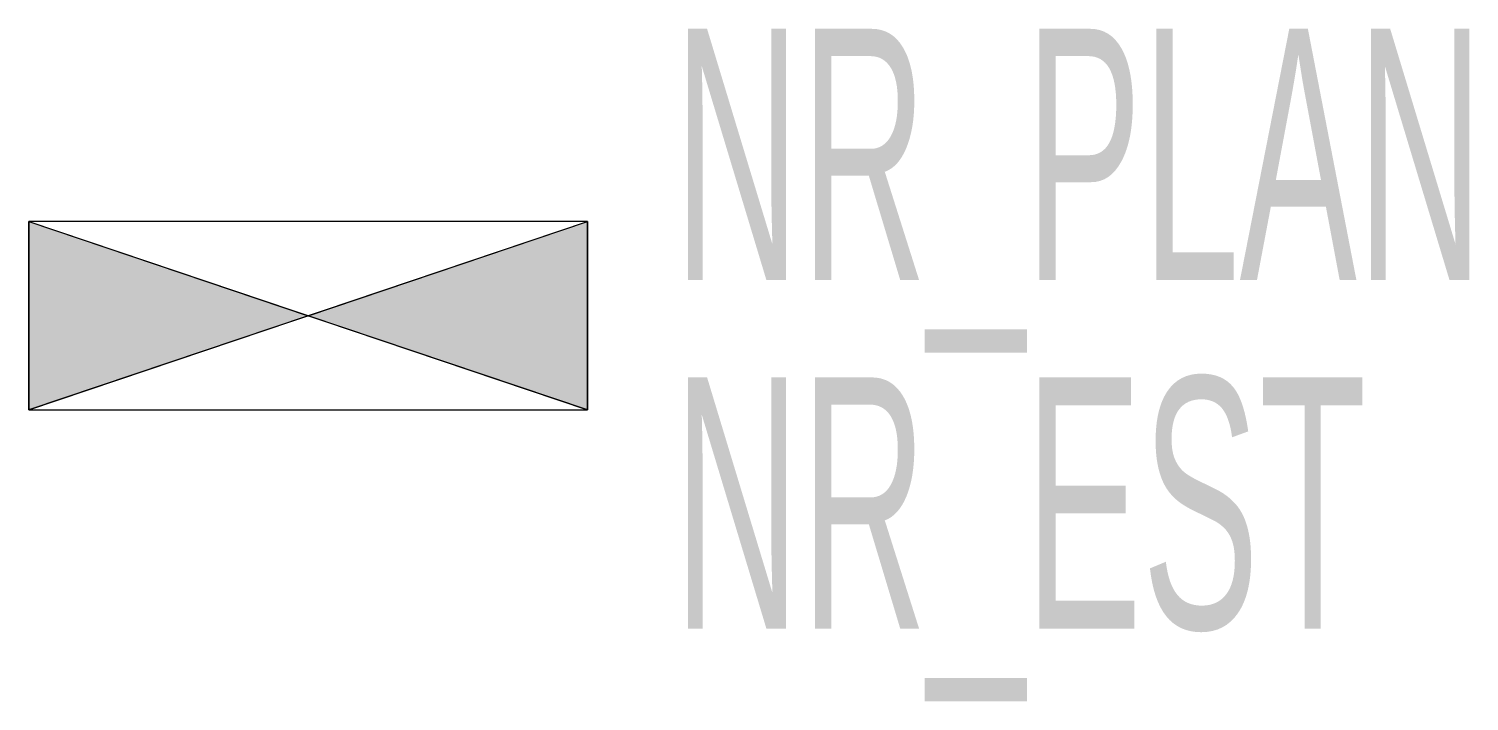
# Model space of a CAD drawing. Header units: millimetres. Extents: x 0 to 1031, y -344 to 138.
import ezdxf

# ---------------------------------------------------------------- set-up
doc = ezdxf.new("R2010")
doc.units = ezdxf.units.MM
doc.header["$LTSCALE"] = 0.25
doc.layers.get('0').update_dxf_attribs({"color": 252})
doc.styles.add('Opisest3', font='arial.ttf', dxfattribs={"width": 0.5})

msp = doc.modelspace()

# ---------------------------------------------------------------- hatches: boundary and pattern name
for points in [[(0, 0), (0, -135), (200, -67.5)], [(200, -67.5), (400, -135), (400, 0)]]:
    msp.add_hatch(color=256).paths.add_polyline_path(points)

# ---------------------------------------------------------------- linework, layer by layer
for p, q in [((0, 0), (400, -135)), ((0, -135), (400, 0))]:
    msp.add_line(p, q)
for points in [[(0, -135), (400, -135), (400, 0), (0, 0)], [(0, 0), (200, -67.5), (0, -135)], [(200, -67.5), (400, 0), (400, -135)]]:
    msp.add_lwpolyline(points, close=True)
for points in [[(0, 0), (200, -67.5)], [(400, -135), (400, 0)]]:
    msp.add_lwpolyline(points)

# ---------------------------------------------------------------- texts
at = {"style": 'Opisest3', "width": 0.5, "flags": 9}
for tag, p in [('NR_PLAN', (461.7, -42)), ('NR_EST', (461.7, -291.7))]:
    msp.add_attdef(tag, p, 'xx', height=180, dxfattribs=at)

doc.saveas('drawing.dxf')
